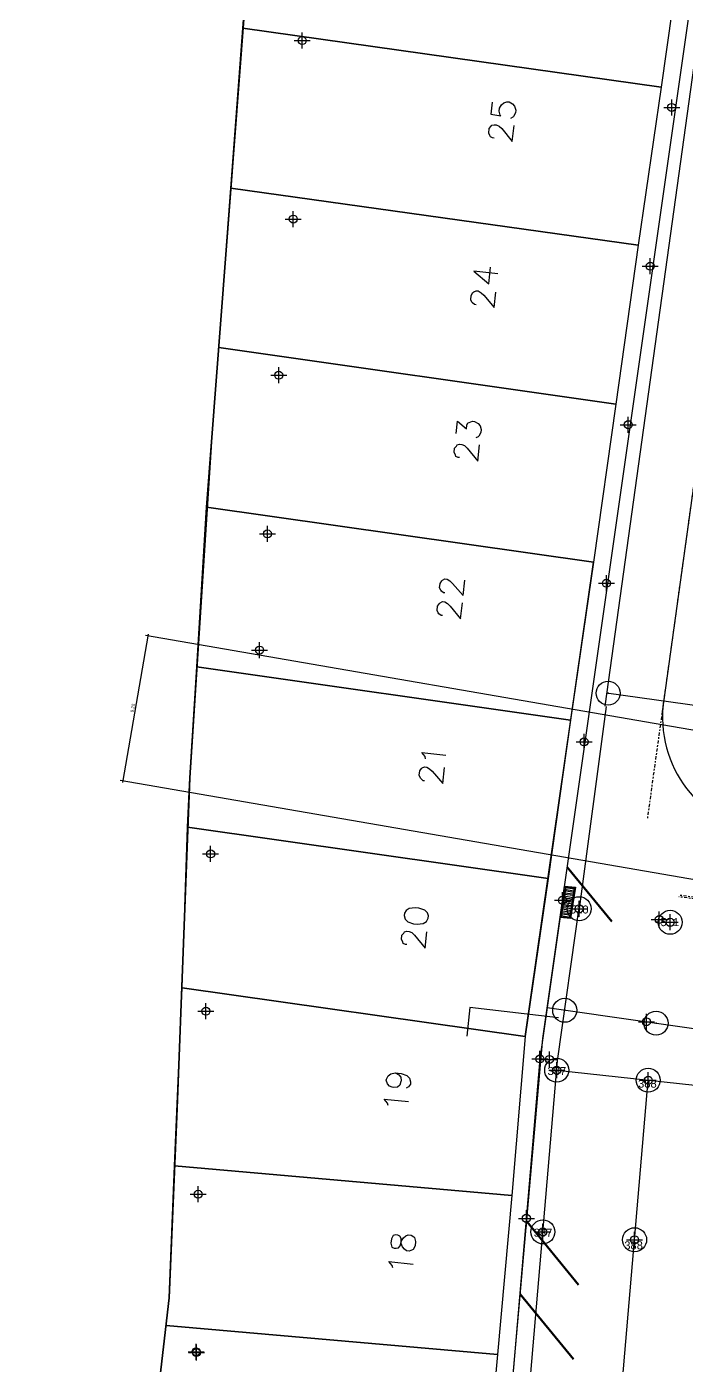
# Model space of a CAD drawing. Header units: metres. Extents: x -977055 to 805873, y -1033982 to 242021.
# Drawn here: x 734.1 to 775.3, y 727.7 to 811.3 of the extents above; entities that cross this region are included whole.
import ezdxf

# ---------------------------------------------------------------- set-up
doc = ezdxf.new("R2010")
doc.units = ezdxf.units.M
doc.header["$PDMODE"] = 32
doc.header["$PDSIZE"] = 1.5
doc.linetypes.add('CENTRO1', pattern=[0.44, 0.2, -0.08, 0.08, -0.08])
for name, color, linetype in [('12-CONDICIONES EXISTENTES', 2, 'Continuous'), ('linea 1', 1, 'Continuous'), ('puntos linea 2', 50, 'Continuous'), ('puntos nov 7', 50, 'Continuous'), ('PUNTOS V', 4, 'Continuous'), ('V-NODE', 1, 'Continuous')]:
    doc.layers.add(name, color=color, linetype=linetype)
doc.layers.add('PDF2_area escolar', color=7, linetype='Continuous', true_color=0x989898)
doc.layers.add('PDF_Geometry', color=7, linetype='Continuous', true_color=0x797979)
doc.styles.add('CITY2', font='stylu.ttf', dxfattribs={"height": 0.2})
doc.styles.get("Standard").update_dxf_attribs({"font": 'arial.ttf'})
doc.dimstyles.new('COTAS2', dxfattribs={"dimtxt": 0.02, "dimasz": 0.1, "dimexe": 0.15, "dimexo": 0.08, "dimgap": 0.05, "dimtad": 1, "dimzin": 0, "dimdsep": 46, "dimtxsty": 'CITY2', "dimblk": 'ARCHTICK', "dimcen": 1, "dimdle": 0.1, "dimclrd": 1, "dimclre": 1, "dimclrt": 2, "dimadec": 0, "dimazin": 0, "dimtfac": 1, "dimtofl": 0, "dimtmove": 0, "dimatfit": 3, "dimldrblk": 'ARCHTICK', "dimfxl": 0.18, "dimtolj": 1, "dimtzin": 0, "dimarcsym": 0})

# ---------------------------------------------------------------- blocks, each defined once
blk = doc.blocks.new('*U274')
at = {"color": 0, "linetype": 'ByBlock', "lineweight": -2, "transparency": 16777216}
for p, q in [((-1, 0), (1, 0)), ((0, -1), (0, 1))]:
    blk.add_line(p, q, dxfattribs=at)
blk.add_circle((0, 0), 0.5, dxfattribs=at)
blk = doc.blocks.new('*U334', base_point=(771.676, 786.482, 1010.911))
at = {"layer": 'V-NODE', "color": 50, "lineweight": -2, "xscale": 0.5, "yscale": 0.5, "zscale": 0.5}
blk.add_blockref('*U274', (771.676, 786.482, 1010.911), dxfattribs=at)
blk = doc.blocks.new('*U340', base_point=(766.749, 746.826, 1013.893))
at = {"layer": 'V-NODE', "color": 50, "lineweight": -2, "xscale": 0.5, "yscale": 0.5, "zscale": 0.5}
blk.add_blockref('*U274', (766.749, 746.826, 1013.893), dxfattribs=at)
blk = doc.blocks.new('*U757', base_point=(774.388, 806.298, 1009.678))
at = {"layer": 'V-NODE', "color": 50, "lineweight": -2, "xscale": 0.5, "yscale": 0.5, "zscale": 0.5}
blk.add_blockref('*U274', (774.388, 806.298, 1009.678), dxfattribs=at)
blk = doc.blocks.new('*U763', base_point=(773.053, 796.383, 1010.268))
at = {"layer": 'V-NODE', "color": 50, "lineweight": -2, "xscale": 0.5, "yscale": 0.5, "zscale": 0.5}
blk.add_blockref('*U274', (773.053, 796.383, 1010.268), dxfattribs=at)
blk = doc.blocks.new('*U766', base_point=(770.311, 776.573, 1011.658))
at = {"layer": 'V-NODE', "color": 50, "lineweight": -2, "xscale": 0.5, "yscale": 0.5, "zscale": 0.5}
blk.add_blockref('*U274', (770.311, 776.573, 1011.658), dxfattribs=at)
blk = doc.blocks.new('*U775', base_point=(768.918, 766.667, 1012.468))
at = {"layer": 'V-NODE', "color": 50, "lineweight": -2, "xscale": 0.5, "yscale": 0.5, "zscale": 0.5}
blk.add_blockref('*U274', (768.918, 766.667, 1012.468), dxfattribs=at)
blk = doc.blocks.new('*U778', base_point=(767.566, 756.77, 1013.17))
at = {"layer": 'V-NODE', "color": 50, "lineweight": -2, "xscale": 0.5, "yscale": 0.5, "zscale": 0.5}
blk.add_blockref('*U274', (767.566, 756.77, 1013.17), dxfattribs=at)
blk = doc.blocks.new('*U784', base_point=(766.158, 746.861, 1013.961))
at = {"layer": 'V-NODE', "color": 50, "lineweight": -2, "xscale": 0.5, "yscale": 0.5, "zscale": 0.5}
blk.add_blockref('*U274', (766.158, 746.861, 1013.961), dxfattribs=at)
blk = doc.blocks.new('*U787', base_point=(765.31, 736.903, 1014.77))
at = {"layer": 'V-NODE', "color": 50, "lineweight": -2, "xscale": 0.5, "yscale": 0.5, "zscale": 0.5}
blk.add_blockref('*U274', (765.31, 736.903, 1014.77), dxfattribs=at)
blk = doc.blocks.new('*U1324', base_point=(768.606, 756.244, 1013.12))
at = {"layer": 'V-NODE', "color": 50, "lineweight": -2, "xscale": 0.5, "yscale": 0.5, "zscale": 0.5}
blk.add_blockref('*U274', (768.606, 756.244, 1013.12), dxfattribs=at)
blk = doc.blocks.new('*U1330', base_point=(767.206, 746.156, 1013.45))
at = {"layer": 'V-NODE', "color": 50, "lineweight": -2, "xscale": 0.5, "yscale": 0.5, "zscale": 0.5}
blk.add_blockref('*U274', (767.206, 746.156, 1013.45), dxfattribs=at)
blk = doc.blocks.new('*U1336', base_point=(766.343, 736.055, 1014.26))
at = {"layer": 'V-NODE', "color": 50, "lineweight": -2, "xscale": 0.5, "yscale": 0.5, "zscale": 0.5}
blk.add_blockref('*U274', (766.343, 736.055, 1014.26), dxfattribs=at)
blk = doc.blocks.new('*U1348', base_point=(772.923, 745.53, 1013.52))
at = {"layer": 'V-NODE', "color": 50, "lineweight": -2, "xscale": 0.5, "yscale": 0.5, "zscale": 0.5}
blk.add_blockref('*U274', (772.923, 745.53, 1013.52), dxfattribs=at)
blk = doc.blocks.new('*U1351', base_point=(772.072, 735.566, 1014.33))
at = {"layer": 'V-NODE', "color": 50, "lineweight": -2, "xscale": 0.5, "yscale": 0.5, "zscale": 0.5}
blk.add_blockref('*U274', (772.072, 735.566, 1014.33), dxfattribs=at)
blk = doc.blocks.new('*U1678', base_point=(768.606, 756.244, 1012.65))
at = {"layer": 'V-NODE', "color": 50, "lineweight": -2, "xscale": 0.5, "yscale": 0.5, "zscale": 0.5}
blk.add_blockref('*U274', (768.606, 756.244, 1012.65), dxfattribs=at)
blk = doc.blocks.new('*U1681', base_point=(774.293, 755.395, 1012.72))
at = {"layer": 'V-NODE', "color": 50, "lineweight": -2, "xscale": 0.5, "yscale": 0.5, "zscale": 0.5}
blk.add_blockref('*U274', (774.293, 755.395, 1012.72), dxfattribs=at)
blk = doc.blocks.new('*U1744', base_point=(744.7, 728.521, 1014.807))
at = {"layer": 'V-NODE', "color": 50, "lineweight": -2, "xscale": 0.5, "yscale": 0.5, "zscale": 0.5}
blk.add_blockref('*U274', (744.7, 728.521, 1014.807), dxfattribs=at)
blk = doc.blocks.new('*U1747', base_point=(744.681, 728.571, 1014.802))
at = {"layer": 'V-NODE', "color": 50, "lineweight": -2, "xscale": 0.5, "yscale": 0.5, "zscale": 0.5}
blk.add_blockref('*U274', (744.681, 728.571, 1014.802), dxfattribs=at)
blk = doc.blocks.new('*U1750', base_point=(744.811, 738.408, 1013.955))
at = {"layer": 'V-NODE', "color": 50, "lineweight": -2, "xscale": 0.5, "yscale": 0.5, "zscale": 0.5}
blk.add_blockref('*U274', (744.811, 738.408, 1013.955), dxfattribs=at)
blk = doc.blocks.new('*U1753', base_point=(745.296, 749.844, 1012.966))
at = {"layer": 'V-NODE', "color": 50, "lineweight": -2, "xscale": 0.5, "yscale": 0.5, "zscale": 0.5}
blk.add_blockref('*U274', (745.296, 749.844, 1012.966), dxfattribs=at)
blk = doc.blocks.new('*U1756', base_point=(745.591, 759.669, 1012.329))
at = {"layer": 'V-NODE', "color": 50, "lineweight": -2, "xscale": 0.5, "yscale": 0.5, "zscale": 0.5}
blk.add_blockref('*U274', (745.591, 759.669, 1012.329), dxfattribs=at)
blk = doc.blocks.new('*U1759', base_point=(748.644, 772.403, 1011.485))
at = {"layer": 'V-NODE', "color": 50, "lineweight": -2, "xscale": 0.5, "yscale": 0.5, "zscale": 0.5}
blk.add_blockref('*U274', (748.644, 772.403, 1011.485), dxfattribs=at)
blk = doc.blocks.new('*U1762', base_point=(749.139, 779.661, 1011.097))
at = {"layer": 'V-NODE', "color": 50, "lineweight": -2, "xscale": 0.5, "yscale": 0.5, "zscale": 0.5}
blk.add_blockref('*U274', (749.139, 779.661, 1011.097), dxfattribs=at)
blk = doc.blocks.new('*U1765', base_point=(749.846, 789.574, 1010.503))
at = {"layer": 'V-NODE', "color": 50, "lineweight": -2, "xscale": 0.5, "yscale": 0.5, "zscale": 0.5}
blk.add_blockref('*U274', (749.846, 789.574, 1010.503), dxfattribs=at)
blk = doc.blocks.new('*U1768', base_point=(750.752, 799.321, 1010.012))
at = {"layer": 'V-NODE', "color": 50, "lineweight": -2, "xscale": 0.5, "yscale": 0.5, "zscale": 0.5}
blk.add_blockref('*U274', (750.752, 799.321, 1010.012), dxfattribs=at)
blk = doc.blocks.new('*U1771', base_point=(751.31, 810.476, 1009.363))
at = {"layer": 'V-NODE', "color": 50, "lineweight": -2, "xscale": 0.5, "yscale": 0.5, "zscale": 0.5}
blk.add_blockref('*U274', (751.31, 810.476, 1009.363), dxfattribs=at)
blk = doc.blocks.new('*U2158', base_point=(772.81, 749.18, 1012.147))
at = {"layer": 'V-NODE', "color": 50, "lineweight": -2, "xscale": 0.5, "yscale": 0.5, "zscale": 0.5}
blk.add_blockref('*U274', (772.81, 749.18, 1012.147), dxfattribs=at)
blk = doc.blocks.new('*U2182', base_point=(773.613, 755.571, 1011.716))
at = {"layer": 'V-NODE', "color": 50, "lineweight": -2, "xscale": 0.5, "yscale": 0.5, "zscale": 0.5}
blk.add_blockref('*U274', (773.613, 755.571, 1011.716), dxfattribs=at)
blk = doc.blocks.new('*U2227', base_point=(772.81, 749.18, 1013.17))
at = {"layer": 'V-NODE', "color": 50, "lineweight": -2, "xscale": 0.5, "yscale": 0.5, "zscale": 0.5}
blk.add_blockref('*U274', (772.81, 749.18, 1013.17), dxfattribs=at)
blk = doc.blocks.new('*U2230', base_point=(773.61, 755.57, 1012.74))
at = {"layer": 'V-NODE', "color": 50, "lineweight": -2, "xscale": 0.5, "yscale": 0.5, "zscale": 0.5}
blk.add_blockref('*U274', (773.61, 755.57, 1012.74), dxfattribs=at)
blk = doc.blocks.new('base')
at = {"layer": 'PDF_Geometry', "lineweight": 25, "extrusion": (-0.000787417, 0.063364, 0.99799), "elevation": 0.026}
for points in [[(-314.355, -197.288), (-299.601, -195.681), (-292.744, -194.188), (-282.663, -192.111), (-274.476, -190.361), (-258.037, -185.154), (-248.029, -180.61), (-240.539, -177.71), (-228.643, -174.042), (-222.733, -172.714), (-217.384, -171.04), (-209.935, -169.248), (-202.16, -164.759), (-196.196, -160.284), (-195.073, -159.817), (-178.095, -157.457), (-154.298, -156.614), (-136.667, -154.611), (-124.436, -153.164), (-118.066, -151.474), (-100.79, -146.646), (-80.955, -140.967), (-73.385, -139.328), (-61.694, -135.822), (-40.504, -131.604), (-37.727, -130.872), (-17.661, -129.441), (1.311, -127.461), (21.092, -124.929), (41.006, -122.83), (47.376, -123.458), (63.592, -123.186), (81.402, -124.312), (85.639, -96.072), (88.705, -66.393), (92.811, -40.781), (97.16, -22.386), (100.596, -1.562), (102.483, 8.32), (109.691, 37.361), (117.528, 76.62), (126.217, 115.638), (131.513, 149.592), (134.682, 173.973), (136.916, 195.591), (139.956, 229.678), (141.558, 250.676), (142.614, 271.37), (143.252, 283.21), (147.066, 312.938), (152.58, 355.631), (153.554, 396.042), (150.869, 418.02), (151.777, 438.639), (150.959, 458.028), (151.777, 438.639), (150.869, 418.02), (153.554, 396.042), (152.58, 355.631), (147.066, 312.938), (143.252, 283.21), (142.614, 271.37), (141.558, 250.676), (139.956, 229.678), (136.916, 195.591), (134.682, 173.973), (131.513, 149.592), (126.217, 115.638), (117.528, 76.62), (109.691, 37.361), (102.483, 8.32), (100.596, -1.562), (97.16, -22.386), (92.811, -40.781), (88.705, -66.393), (85.639, -96.072), (81.402, -124.312), (63.592, -123.186), (47.376, -123.458), (41.006, -122.83), (21.092, -124.929), (1.311, -127.461), (-17.661, -129.441), (-37.727, -130.872), (-40.504, -131.604), (-61.694, -135.822), (-73.385, -139.328), (-80.955, -140.967), (-100.79, -146.646), (-118.066, -151.474), (-124.436, -153.164), (-136.667, -154.611), (-154.298, -156.614), (-178.095, -157.457), (-195.073, -159.817), (-196.196, -160.284), (-202.16, -164.759), (-209.935, -169.248), (-217.384, -171.04), (-222.733, -172.714), (-228.643, -174.042), (-240.539, -177.71), (-248.029, -180.61), (-258.037, -185.154), (-274.476, -190.361), (-282.663, -192.111), (-292.744, -194.188), (-299.601, -195.681), (-314.355, -197.288), (-312.178, -178.446), (-309.146, -157.898), (-306.876, -132.899), (-305.823, -118.002), (-298.643, -78.802), (-291.055, -45.077), (-282.252, -15.116), (-275.645, 10.473), (-270.319, 33.898), (-263.825, 63.164), (-258.15, 86.408), (-284.424, 123.888)], [(129.33, 446.993), (130.719, 376.627), (119.722, 267.265), (72.738, -35.348), (74.134, -37.232), (92.979, -40.152)], [(8.56, 202.894), (65.659, 264.226), (104.99, 258.143), (106.869, 259.493), (108.306, 268.733), (119.228, 377.084), (117.811, 447.545)], [(122.165, 208.636), (122.253, 209.367), (121.619, 209.49), (121.659, 209.439), (121.723, 209.199), (121.701, 209.016), (121.582, 208.799), (121.428, 208.678), (121.234, 208.609), (121.097, 208.625), (120.88, 208.744), (120.759, 208.898), (120.695, 209.138), (120.717, 209.32), (120.836, 209.538), (120.887, 209.578), (121.035, 209.653)], [(122.064, 210.874), (122.155, 210.863), (122.287, 210.801), (122.321, 210.704), (122.396, 210.556), (122.363, 210.281), (122.255, 210.155), (122.198, 210.069), (122.056, 210.04), (121.919, 210.057), (121.741, 210.124), (121.575, 210.284), (120.932, 211.103), (120.811, 210.097)], [(121.929, 219.376), (123.437, 219.194), (122.514, 220.001), (122.387, 218.95)], [(123.319, 221.295), (123.41, 221.284), (123.537, 221.176), (123.577, 221.125), (123.652, 220.977), (123.619, 220.703), (123.505, 220.531), (123.454, 220.491), (123.306, 220.416), (123.169, 220.432), (122.997, 220.546), (122.831, 220.705), (122.182, 221.479), (122.066, 220.519)], [(124.659, 229.341), (124.566, 228.564), (124.021, 229.047), (123.994, 228.819), (123.931, 228.687), (123.834, 228.652), (123.641, 228.583), (123.504, 228.6), (123.286, 228.719), (123.165, 228.872), (123.102, 229.112), (123.124, 229.295), (123.242, 229.512), (123.294, 229.552), (123.442, 229.627)], [(124.47, 230.848), (124.561, 230.837), (124.693, 230.775), (124.728, 230.678), (124.803, 230.53), (124.77, 230.256), (124.662, 230.129), (124.605, 230.044), (124.462, 230.014), (124.325, 230.031), (124.148, 230.099), (123.982, 230.258), (123.338, 231.077), (123.217, 230.072)], [(120.819, 267.133), (116.183, 237.504)], [(125.489, 239.304), (125.58, 239.293), (125.706, 239.185), (125.746, 239.134), (125.821, 238.986), (125.788, 238.711), (125.675, 238.54), (125.624, 238.499), (125.476, 238.425), (125.338, 238.441), (125.167, 238.554), (125, 238.714), (124.352, 239.487), (124.236, 238.528)], [(125.659, 240.721), (125.751, 240.71), (125.877, 240.602), (125.917, 240.551), (125.992, 240.403), (125.959, 240.128), (125.846, 239.957), (125.794, 239.916), (125.646, 239.841), (125.509, 239.858), (125.337, 239.971), (125.171, 240.131), (124.528, 240.95), (124.407, 239.944)], [(126.83, 249.669), (126.859, 249.526), (127.06, 249.27), (125.552, 249.452)], [(126.904, 251.051), (126.995, 251.04), (127.122, 250.932), (127.162, 250.881), (127.231, 250.687), (127.198, 250.413), (127.09, 250.286), (127.039, 250.246), (126.891, 250.171), (126.754, 250.188), (126.582, 250.301), (126.416, 250.46), (125.767, 251.234), (125.646, 250.229)], [(118.483, 259.67), (118.166, 257.807), (117.617, 257.873), (117.934, 259.736)], [(118.266, 258.259), (117.718, 258.325)], [(118.255, 258.167), (117.707, 258.233)], [(118.239, 258.03), (117.696, 258.142)], [(118.228, 257.939), (117.685, 258.051)], [(118.217, 257.847), (117.623, 257.919)], [(118.365, 259.082), (117.817, 259.148)], [(118.354, 258.99), (117.806, 259.056)], [(118.343, 258.899), (117.795, 258.965)], [(118.327, 258.762), (117.784, 258.873)], [(118.316, 258.67), (117.767, 258.736)], [(118.305, 258.579), (117.756, 258.645)], [(118.294, 258.487), (117.745, 258.553)], [(118.277, 258.35), (117.734, 258.462)], [(118.472, 259.579), (117.929, 259.691)], [(118.461, 259.487), (117.912, 259.553)], [(118.45, 259.396), (117.901, 259.462)], [(118.439, 259.305), (117.89, 259.371)], [(118.422, 259.167), (117.834, 259.285)], [(128.138, 261.289), (128.229, 261.278), (128.361, 261.216), (128.395, 261.119), (128.47, 260.971), (128.437, 260.697), (128.329, 260.571), (128.272, 260.485), (128.13, 260.456), (127.993, 260.472), (127.815, 260.54), (127.649, 260.699), (127.006, 261.518), (126.885, 260.513)], [(118.734, 265.993), (124.26, 265.281), (124.474, 267.063)], [(128.964, 269.305), (128.747, 269.424), (128.626, 269.577), (128.608, 269.811), (128.613, 269.857), (128.687, 270.08), (128.84, 270.201), (129.074, 270.219), (129.166, 270.208), (129.343, 270.14), (129.464, 269.986), (129.527, 269.747), (129.522, 269.701), (129.403, 269.484), (129.249, 269.363), (128.964, 269.305), (128.598, 269.349), (128.244, 269.484), (128.077, 269.643), (128.014, 269.883), (128.03, 270.02), (128.144, 270.192), (128.292, 270.267)], [(129.44, 271.334), (129.47, 271.191), (129.671, 270.935), (128.162, 271.117)], [(129.275, 281.509), (129.304, 281.366), (129.505, 281.11), (127.997, 281.292)]]:
    blk.add_lwpolyline(points, dxfattribs=at)
for points in [[(137.673, 203.8), (136.916, 195.591), (136.747, 193.803), (110.072, 197.944), (111.587, 207.824)], [(138.553, 213.803), (137.673, 203.8), (111.587, 207.824), (113.148, 217.698)], [(139.428, 223.76), (138.553, 213.803), (113.148, 217.698), (114.668, 227.624)], [(140.309, 233.762), (139.956, 229.678), (139.428, 223.76), (114.668, 227.624), (116.183, 237.504)], [(141.047, 243.736), (140.309, 233.762), (116.183, 237.504), (117.744, 247.378)], [(141.745, 253.761), (141.558, 250.676), (141.047, 243.736), (117.744, 247.378), (119.259, 257.258)], [(142.214, 263.813), (141.745, 253.761), (119.259, 257.258), (120.819, 267.133)], [(118.534, 259.71), (118.251, 257.751), (117.566, 257.833), (117.894, 259.788)], [(117.617, 257.873), (118.166, 257.807), (118.483, 259.67), (117.934, 259.736)], [(128.288, 259.463), (128.225, 259.702), (128.058, 259.861), (127.704, 259.997), (127.475, 260.024), (127.098, 259.977), (126.899, 259.862), (126.78, 259.644), (126.764, 259.507), (126.833, 259.313), (126.999, 259.154), (127.354, 259.019), (127.582, 258.991), (127.959, 259.039), (128.158, 259.154), (128.272, 259.326)], [(142.815, 274.962), (142.214, 263.813), (120.819, 267.133), (121.786, 277.079)], [(143.462, 284.947), (143.252, 283.21), (142.815, 274.962), (121.786, 277.079), (122.798, 287.019)], [(129.368, 279.968), (129.304, 280.207), (129.172, 280.269), (129.035, 280.286), (128.892, 280.257), (128.785, 280.131), (128.7, 279.816), (128.587, 279.644), (128.433, 279.524), (128.285, 279.449), (128.102, 279.471), (127.93, 279.584), (127.89, 279.636), (127.826, 279.875), (127.859, 280.149), (127.978, 280.367), (128.03, 280.407), (128.223, 280.477), (128.406, 280.454), (128.532, 280.347), (128.653, 280.193), (128.722, 279.999), (128.729, 279.674), (128.804, 279.525), (128.936, 279.463), (129.073, 279.447), (129.216, 279.476), (129.335, 279.693)], [(144.748, 294.855), (143.462, 284.947), (122.798, 287.019), (123.81, 296.96)]]:
    blk.add_lwpolyline(points, close=True, dxfattribs=at)
at = {"layer": 'PDF_Geometry', "color": 30, "lineweight": 50, "true_color": 0xf26621, "extrusion": (-0.000787417, 0.063364, 0.99799), "elevation": 0.026}
blk.add_lwpolyline([(115.323, 260.004), (118.063, 256.568)], dxfattribs=at)
at = {"layer": 'PDF_Geometry', "color": 32, "lineweight": 50, "true_color": 0xb85b00, "extrusion": (-0.000787417, 0.063364, 0.99799), "elevation": 0.026}
for points in [[(117.689, 282.719), (120.871, 278.719)], [(118.063, 287.358), (121.324, 283.255)]]:
    blk.add_lwpolyline(points, dxfattribs=at)
blk = doc.blocks.new('_ArchTick')
at = {"color": 0, "linetype": 'ByBlock', "const_width": 0.15}
blk.add_lwpolyline([(-0.5, -0.5), (0.5, 0.5)], dxfattribs=at)
blk = doc.blocks.new('*D3982')
at = {"layer": '12-CONDICIONES EXISTENTES', "color": 1, "lineweight": -2, "transparency": 16777216}
blk.add_line((741.678, 773.393), (740.075, 764.126), dxfattribs=at)
at = {"layer": '12-CONDICIONES EXISTENTES', "color": 1, "linetype": 'Continuous', "lineweight": -2, "transparency": 16777216}
for p, q in [((812.855, 760.979), (741.513, 773.321)), ((811.286, 751.909), (739.944, 764.25))]:
    blk.add_line(p, q, dxfattribs=at)
at = {"layer": 'Defpoints', "color": 0, "transparency": 16777216}
for p in [(740.092, 764.225), (812.934, 760.965, 1013.081), (811.365, 751.895, 1013.081)]:
    blk.add_point(p, dxfattribs=at)
at = {"layer": '12-CONDICIONES EXISTENTES', "color": 1, "lineweight": -2, "transparency": 16777216, "xscale": 0.1, "yscale": 0.1, "zscale": 0.1}
for p, rotation in [((741.661, 773.295), 80.18547842622236), ((740.092, 764.225), 260.1854784262224)]:
    blk.add_blockref('_ArchTick', p, dxfattribs=dict(at, rotation=rotation))
at = {"layer": '12-CONDICIONES EXISTENTES', "color": 2, "transparency": 16777216, "insert": (740.725, 768.786), "char_height": 0.2, "attachment_point": 5, "rotation": 80.18548, "style": 'CITY2'}
blk.add_mtext('\\A1;9.20', dxfattribs=at)

msp = doc.modelspace()

# ---------------------------------------------------------------- linework, layer by layer
at = {"elevation": 1014.73964, "flags": 128}
msp.add_lwpolyline([(770.31806, 769.72412), (777.44995, 768.73615)], dxfattribs=at)
msp.add_arc((781.21682, 768.21379, 2029.04583), 7.4, 172.0914264, 262.0642174)
at = {"layer": 'linea 1'}
for points, elevation in [([(809.48179, 1051.63995), (770.20279, 768.89443)], 997.581), ([(813.04755, 1051.1446), (773.76855, 768.39907)], 997.581), ([(767.566, 756.77), (766.158, 746.861), (756.795, 637.271), (759.622, 557.303), (773.43, 554.368)], 1013.17), ([(760.73505, 557.06641), (757.90066, 637.24341), (767.25536, 746.73626), (768.65902, 756.61469)], 1013.17), ([(766.53221, 555.83418), (763.65934, 637.09972), (772.91075, 745.53492), (772.91075, 745.53492)], 1013.17)]:
    msp.add_lwpolyline(points, dxfattribs=dict(at, elevation=elevation))
at = {"layer": 'linea 1', "linetype": 'CENTRO1'}
for points, elevation in [([(776.63923, 789.04299), (772.8695, 761.90584)], 2029.04583), ([(820.91676, 750.56366), (774.83124, 756.9879)], 1013.081), ([(820.87821, 750.67), (774.84504, 757.08694)], 1013.081)]:
    msp.add_lwpolyline(points, dxfattribs=dict(at, elevation=elevation))
at = {"layer": 'linea 1'}
for p in [(768.60639, 756.24428), (774.2935, 755.39522, 1013.17), (767.70456, 749.89757, 1012.147), (773.40981, 749.09367, 1012.147), (767.20578, 746.15595), (772.92325, 745.52994), (766.3428, 736.05511), (772.07193, 735.56564)]:
    msp.add_point(p, dxfattribs=at)
at = {"layer": 'puntos linea 2', "elevation": 1011.73}
msp.add_lwpolyline([(770.30189, 768.881), (768.606, 756.24155)], dxfattribs=at)
at = {"layer": 'puntos linea 2'}
msp.add_lwpolyline([(767.20578, 746.15595), (778.70658, 744.904)], dxfattribs=at)
at = {"layer": 'PUNTOS V', "elevation": 1012.147}
msp.add_lwpolyline([(766.61422, 750.07173), (779.09744, 748.27508)], dxfattribs=at)
at = {"layer": 'PUNTOS V', "color": 1}
msp.add_point((770.42, 769.71), dxfattribs=at)

# ---------------------------------------------------------------- block references
at = {"layer": 'PDF2_area escolar'}
msp.add_blockref('base', (882.736, 1016.336, 999.038), dxfattribs=at)
at = {"layer": 'puntos nov 7'}
for name, p in [('*U1771', (751.31, 810.476, 1009.363)), ('*U757', (774.388, 806.298, 1009.678)), ('*U1768', (750.752, 799.321, 1010.012)), ('*U763', (773.053, 796.383, 1010.268)), ('*U1765', (749.846, 789.574, 1010.503)), ('*U334', (771.676, 786.482, 1010.911)), ('*U1762', (749.139, 779.661, 1011.097)), ('*U766', (770.311, 776.573, 1011.658)), ('*U1759', (748.644, 772.403, 1011.485)), ('*U775', (768.918, 766.667, 1012.468)), ('*U1756', (745.591, 759.669, 1012.329)), ('*U778', (767.566, 756.77, 1013.17)), ('*U1324', (768.606, 756.244, 1013.12)), ('*U1678', (768.606, 756.244, 1012.65)), ('*U2230', (773.61, 755.57, 1012.74)), ('*U2182', (773.613, 755.571, 1011.716)), ('*U1681', (774.293, 755.395, 1012.72)), ('*U1753', (745.296, 749.844, 1012.966)), ('*U2158', (772.81, 749.18, 1012.147)), ('*U2227', (772.81, 749.18, 1013.17)), ('*U784', (766.158, 746.861, 1013.961)), ('*U340', (766.749, 746.826, 1013.893)), ('*U1330', (767.206, 746.156, 1013.45)), ('*U1348', (772.923, 745.53, 1013.52)), ('*U1750', (744.811, 738.408, 1013.955)), ('*U787', (765.31, 736.903, 1014.77)), ('*U1336', (766.343, 736.055, 1014.26)), ('*U1351', (772.072, 735.566, 1014.33)), ('*U1747', (744.681, 728.571, 1014.802)), ('*U1744', (744.7, 728.521, 1014.807))]:
    msp.add_blockref(name, p, dxfattribs=at)

# ---------------------------------------------------------------- texts
at = {"layer": 'linea 1', "char_height": 0.5, "attachment_point": 1}
for s, insert in [('510', (768.0332, 756.44569)), ('511', (773.68853, 755.6561, 1076.89938)), ('387', (766.6326, 746.35735)), ('388', (772.28793, 745.56777, 1076.89938)), ('387', (765.76962, 736.25652)), ('388', (771.42495, 735.46693, 1076.89938))]:
    msp.add_mtext_dynamic_manual_height_columns(s, width=1.32611, gutter_width=12.5, heights=[0], dxfattribs=dict(at, insert=insert))

# ---------------------------------------------------------------- dimensions: what is measured, and where the dimension line sits
at = {"layer": '12-CONDICIONES EXISTENTES', "color": 1}
dim = msp.add_aligned_dim(p1=(812.93428, 760.96536, 1013.081), p2=(811.36521, 751.89513, 1013.081), distance=-72.33161, dimstyle='COTAS2', dxfattribs=at)
dim.commit()
dim.dimension.update_dxf_attribs({"geometry": '*D3982', "text_midpoint": (740.72495, 768.78609)})

doc.saveas('drawing.dxf')
